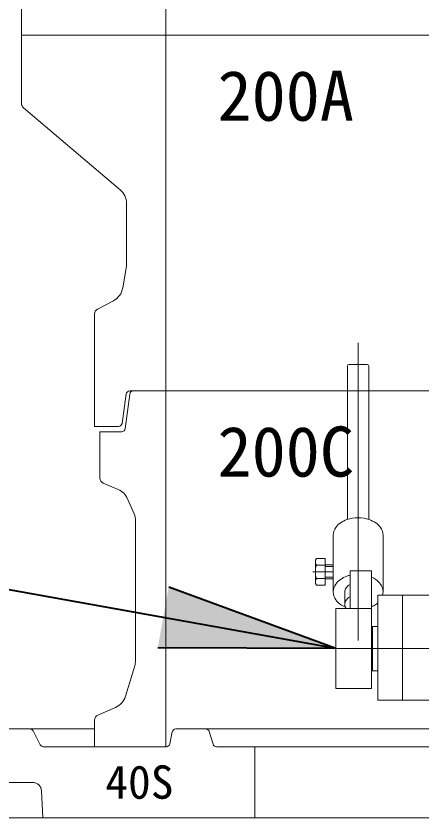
# Model space of a CAD drawing. Units: millimetres at full size, sheet at 1:20; details may follow other scales. Extents: x -5952 to 5966, y -3160 to 3160.
# Drawn here: x -3577.8 to -3349.9, y 1990 to 2440.7 of the extents above; entities that cross this region are included whole.
import ezdxf
from ezdxf.enums import TextEntityAlignment as Align

# ---------------------------------------------------------------- set-up
doc = ezdxf.new("R2010")
doc.units = ezdxf.units.MM
doc.header["$LTSCALE"] = 20
for name, color, linetype, lineweight in [('0-5_TEMP01', 3, 'Continuous', 18), ('0-7_躯体', 7, 'Continuous', 9), ('0-C_寸法', 1, 'Continuous', 40), ('1-1_補修弁', 7, 'Continuous', 9)]:
    doc.layers.add(name, color=color, linetype=linetype, lineweight=lineweight)
doc.layers.add('0-D_注釈', color=1, linetype='Continuous')
doc.styles.add('ＭＳ ゴシック', font='')
doc.styles.get('ＭＳ ゴシック').set_extended_font_data('MS Gothic')

msp = doc.modelspace()

# ---------------------------------------------------------------- linework, layer by layer
at = {"layer": '0-5_TEMP01'}
for p, q in [((-3385.77, 2089.74), (-3385.77, 2256.93)), ((-3411.12, 2128.32), (-3399.76, 2128.32)), ((-3123.27, 2085.18), (-3437.16, 2085.18))]:
    msp.add_line(p, q, dxfattribs=at)
at = {"layer": '0-7_躯体'}
for p, q in [((-3574.76, 2479.98), (-3574.76, 2429.98)), ((-3493.76, 2479.98), (-3493.76, 2429.98)), ((-3574.76, 2429.98), (-3243.76, 2429.98)), ((-3574.76, 2429.98), (-3574.76, 2391.39)), ((-3493.76, 2429.98), (-3493.76, 2229.98)), ((-3573.68, 2389.09), (-3519.36, 2342.98)), ((-3515.76, 2335.3), (-3515.76, 2301.81)), ((-3515.9, 2300.16), (-3517.95, 2287.85)), ((-3523.12, 2280.66), (-3532.18, 2275.83)), ((-3533.76, 2273.19), (-3533.76, 2229.98)), ((-3533.76, 2229.98), (-3533.76, 2209.99)), ((-3516.01, 2228.26), (-3518.33, 2211.7)), ((-3516.54, 2208.72), (-3513.99, 2228.24)), ((-3514.03, 2229.98), (-3243.76, 2229.98)), ((-3243.76, 2229.98), (-3512.01, 2229.98)), ((-3493.76, 2229.98), (-3493.76, 2029.98)), ((-3533.76, 2209.99), (-3520.32, 2209.99)), ((-3530.77, 2206.99), (-3518.52, 2206.99)), ((-3530.77, 2206.99), (-3530.77, 2180.96)), ((-3528.95, 2178.2), (-3520.44, 2174.56)), ((-3515.19, 2169.3), (-3511.57, 2160.87)), ((-3510.77, 2156.93), (-3510.77, 2078.47)), ((-3516.43, 2058.39), (-3511.2, 2075.56)), ((-3531.97, 2047.77), (-3521.99, 2052.14)), ((-3533.76, 2045.02), (-3533.76, 2029.98)), ((-3588.77, 2039.99), (-3568.76, 2039.99)), ((-3568.76, 2039.99), (-3533.76, 2039.99)), ((-3564.32, 2031.09), (-3568.22, 2038.88)), ((-3491.44, 2031.59), (-3490.09, 2038.37)), ((-3488.12, 2039.99), (-3243.76, 2039.99)), ((-3467.2, 2031.41), (-3469.34, 2038.56)), ((-3562.53, 2029.98), (-3493.41, 2029.98)), ((-3533.76, 2029.98), (-3493.41, 2029.98)), ((-3465.28, 2029.98), (-3243.76, 2029.98)), ((-3465.28, 2029.98), (-3243.76, 2029.98)), ((-3443.76, 2029.98), (-3443.76, 1989.99)), ((-3593.76, 2009.99), (-3568.52, 2009.99)), ((-3563.53, 2005.23), (-3562.77, 1989.99)), ((-3590.17, 1989.99), (-3243.76, 1989.99))]:
    msp.add_line(p, q, dxfattribs=at)
for centre, radius, start, end in [((-3571.76, 2391.39), 3, 180, 230.195), ((-3525.77, 2335.3), 10, 0, 50.194), ((-3525.77, 2301.81), 10, 350.538, 0), ((-3527.82, 2289.49), 10, 298.072, 350.538), ((-3530.77, 2273.19), 3, 118.073, 180), ((-3514.03, 2227.98), 2, 90, 172.001), ((-3512.01, 2227.98), 2, 90, 172.569), ((-3520.32, 2211.99), 2, 270, 352.001), ((-3518.52, 2208.98), 2, 270, 352.569), ((-3527.76, 2180.96), 3, 180, 246.801), ((-3524.38, 2165.36), 10, 23.199, 66.801), ((-3520.77, 2156.93), 10, 0, 23.199), ((-3520.77, 2078.47), 10, 343.072, 0), ((-3525.99, 2061.3), 10, 293.629, 343.072), ((-3530.77, 2045.02), 3, 113.629, 180), ((-3570, 2037.99), 2, 26.565, 90), ((-3488.12, 2037.99), 2, 90, 168.691), ((-3471.26, 2037.99), 2, 16.7, 90), ((-3562.53, 2031.98), 2, 206.565, 270), ((-3493.41, 2031.98), 2, 270, 348.691), ((-3465.28, 2031.98), 2, 196.7, 270), ((-3568.52, 2004.98), 5, 2.862, 90)]:
    msp.add_arc(centre, radius, start, end, dxfattribs=at)
at = {"layer": '0-C_寸法'}
for q in [(-3607.93, 2122.97), (-3492.11, 2119.74), (-3498.27, 2085.57)]:
    msp.add_line((-3398.27, 2085.18), q, dxfattribs=at)
msp.add_solid([(-3498.27, 2085.57), (-3492.11, 2119.74), (-3398.27, 2085.18)], dxfattribs=at)
at = {"layer": '1-1_補修弁'}
for p, q in [((-3380.77, 2244.85), (-3390.76, 2244.85)), ((-3391.77, 2243.85), (-3391.77, 2157.76)), ((-3379.76, 2243.85), (-3379.76, 2157.76)), ((-3399.76, 2117.01), (-3399.76, 2148.82)), ((-3371.76, 2117.01), (-3371.76, 2148.82)), ((-3409.76, 2133.93), (-3409.76, 2122.7)), ((-3409.18, 2132.07), (-3404.27, 2132.07)), ((-3409.17, 2135.82), (-3404.27, 2135.82)), ((-3404.27, 2135.82), (-3404.27, 2120.81)), ((-3399.76, 2132.31), (-3404.27, 2132.31)), ((-3404.27, 2131.32), (-3399.76, 2131.32)), ((-3378.26, 2128.85), (-3390.26, 2128.85)), ((-3390.26, 2107.69), (-3390.26, 2128.85)), ((-3378.26, 2128.85), (-3378.26, 2062.69)), ((-3409.18, 2124.57), (-3404.27, 2124.57)), ((-3404.27, 2125.32), (-3399.76, 2125.32)), ((-3404.27, 2124.32), (-3399.76, 2124.32)), ((-3404.27, 2120.81), (-3409.17, 2120.81)), ((-3393.27, 2117.01), (-3393.27, 2110.08)), ((-3374.76, 2115.18), (-3342.76, 2115.18)), ((-3374.76, 2115.18), (-3374.76, 2056.18)), ((-3360.77, 2056.18), (-3360.77, 2115.18)), ((-3378.26, 2107.69), (-3398.27, 2107.69)), ((-3398.27, 2107.69), (-3398.27, 2062.69)), ((-3377.76, 2072.68), (-3374.76, 2072.68)), ((-3398.27, 2062.69), (-3378.26, 2062.69)), ((-3374.76, 2056.18), (-3341.77, 2056.18))]:
    msp.add_line(p, q, dxfattribs=at)
for points in [[(-3377.76, 2097.68), (-3377.76, 2072.68), (-3378.26, 2073.19)], [(-3378.26, 2097.18), (-3377.76, 2097.68), (-3374.76, 2097.68)]]:
    msp.add_lwpolyline(points, dxfattribs=at)
for centre, radius, start, end in [((-3390.76, 2243.85), 1, 90, 180), ((-3380.77, 2243.85), 1, 0, 90), ((-3385.83, 2139.82), 18.91, 89.8112, 109.1422), ((-3385.71, 2139.82), 18.91, 70.8578, 90.1888), ((-3389.46, 2146.87), 10.9, 124.748, 144.1564), ((-3387.14, 2143.57), 14.93, 109.1437, 124.868), ((-3384.4, 2143.57), 14.93, 55.132, 70.8563), ((-3382.08, 2146.87), 10.9, 35.8436, 55.252), ((-3392.12, 2148.73), 7.64, 143.7701, 179.3066), ((-3379.41, 2148.73), 7.64, 0.6934, 36.2299), ((-3406.48, 2133.93), 3.29, 144.992, 214.565), ((-3397.35, 2128.32), 12.42, 162.412, 197.588), ((-3406.48, 2122.7), 3.29, 145.435, 215.008), ((-3389.46, 2115.05), 10.9, 124.748, 144.1564), ((-3387.14, 2111.76), 14.93, 109.1437, 124.868), ((-3388.35, 2116.63), 9.94, 101.1418, 111.7481), ((-3381.99, 2115.99), 10.08, 52.6097, 68.334), ((-3382.08, 2115.05), 10.9, 35.8436, 55.252), ((-3392.12, 2116.91), 7.64, 143.7701, 179.3066), ((-3389.17, 2116.95), 4.09, 143.7701, 179.3066), ((-3387.75, 2115.95), 5.84, 124.748, 144.1564), ((-3387.83, 2116.37), 5.45, 116.5579, 126.4811), ((-3379.41, 2116.91), 7.64, 0.6934, 36.2299), ((-3392.12, 2117.1), 7.64, 180.6934, 216.2299), ((-3387.75, 2109.03), 5.84, 124.748, 144.1564), ((-3387.83, 2109.45), 5.45, 116.5579, 126.4811), ((-3378.87, 2117.01), 7.11, 345.1092, 359.9527), ((-3389.46, 2118.95), 10.9, 215.8436, 235.252), ((-3388.84, 2119.18), 11.45, 233.3321, 249.0563), ((-3389.17, 2110.03), 4.09, 143.7701, 179.3066), ((-3389.17, 2110.13), 4.09, 180.6934, 216.2299), ((-3384.08, 2121.69), 14.29, 293.9882, 305.0681), ((-3377.88, 2113.66), 4.17, 298.8243, 318.2327), ((-3392.39, 2107.75), 0.095, 205.752, 225.1604)]:
    msp.add_arc(centre, radius, start, end, dxfattribs=at)

# ---------------------------------------------------------------- texts
at = {"layer": '0-D_注釈', "style": 'ＭＳ ゴシック'}
for s, height, p in [('200A', 28.15, (-3464.71, 2373.36)), ('200C', 28.15, (-3464.71, 2173.36)), ('40S', 18.77, (-3527.75, 1995.15))]:
    msp.add_text(s, height=height, dxfattribs=at).set_placement(p, align=Align.BOTTOM_LEFT)

doc.saveas('drawing.dxf')
